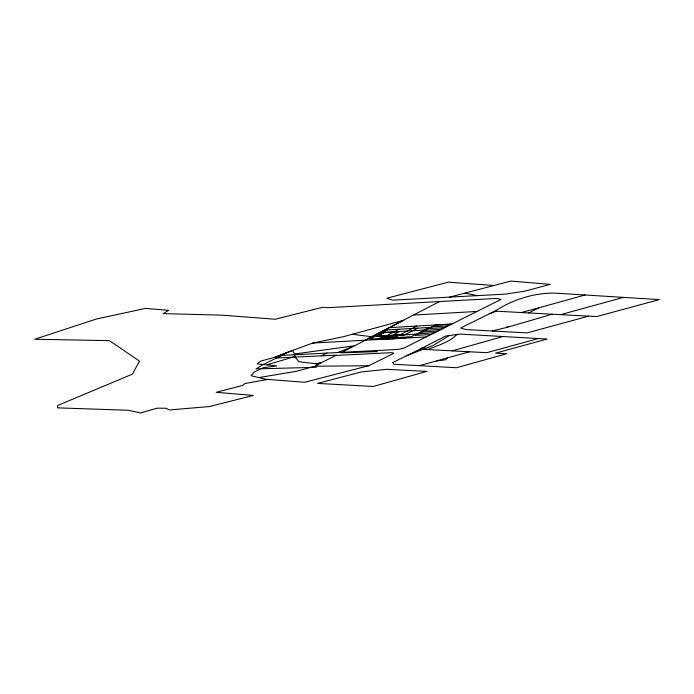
<?xml version="1.0" encoding="UTF-8"?>
<svg xmlns="http://www.w3.org/2000/svg" width="694" height="694" viewBox="0 0 694 694"><rect width="100%" height="100%" fill="white"/><g stroke="black" fill="none" stroke-linecap="round" stroke-linejoin="round"><path stroke-width="1.04" d="M276.672 357.965L282.337 355.363L293.944 354.808L295.401 356.404L295.106 357.219L298.993 361.756L316.49 363.769L320.845 362.91L336.469 355.137L276.672 357.965L263.243 364.497L256.077 368.861L260.987 368.774L254.342 371.993L251.037 375.697L265.915 379.262L304.588 382.281L368.618 365.738L393.828 353.324L391.928 352.647L335.844 355.441M419.922 349.186L445.695 336.061L459.844 334.074L547.15 339.036L495.525 353.151L506.603 353.767L456.565 367.733L394.019 364.246L392.535 362.65L419.922 349.186L486.728 352.691L538.414 338.551M552.216 314.2L508.459 326.995L492.263 330.995M456.956 334.482C448.94 342.437 437.532 345.612 427.235 349.576M316.794 365.322L316.108 363.838L320.845 362.91L315.44 366.206L310.504 367.447L316.299 367.195L315.44 366.206L368.618 365.738M282.337 355.363L286.561 352.639L312.777 343.044L343.547 336.668L403.561 320.298L341.049 352.847L377.293 351.615L375.376 350.574M449.191 335.566L433.646 345.239L406.354 355.822M494.831 311.112L496.106 310.4C513.638 299.418 533.478 293.042 554.22 293.076L659.3 299.6L596.614 316.594L494.831 311.112L460.582 328.036L465.891 329.563L527.136 332.894L588.59 316.16M338.195 352.439L354.105 345.838L294.568 353.983L293.944 354.808L398.252 349.412L403.639 348.232L501.059 299.383L496.739 298.42L327.594 307.685L322.693 307.269L275.24 319.24L221.898 315.154L163.22 313.627L168.633 310.331L145.567 308.388L96.466 319.006L34.7 339.245L109.435 340.641L139.485 361.166L132.407 374.144L57.741 405.452L57.524 407.855L128.095 410.249L140.656 412.939L157.113 408.176L165.935 408.237L169.457 409.954L209.588 406.537L253.336 395.433L216.198 392.301L242.423 385.508L244.939 383.53L267.789 379.41M364.827 340.251L439.961 301.352M384.476 335.696L377.9 339.114L393.463 338.221M399.033 329.242L386.142 335.957L404.819 334.872L417.701 328.158M392.787 335.211L399.362 331.784L383.808 332.686L377.232 336.113L400.03 334.794M392.388 338.776L416.808 326.05M435.476 324.966L415.489 335.384L431.095 334.551M585.033 294.985L538.804 307.841L528.785 312.933M321.296 355.901L327.03 353.038M259.183 377.519L296.624 371.264L310.556 367.456L260.927 368.774L263.434 367.673L276.759 365.912L257.04 363.873L260.588 361.132L275.371 357.106L292.599 350.461L294.62 353.992M275.371 357.106L286.622 352.647M489.487 313.757L496.331 311.19M295.401 356.404L267.155 364.758M452.15 350.878L502.846 336.547M560.587 314.651L623.594 297.379M419.315 365.66L469.552 351.789M521.255 312.534L538.804 307.841M449.721 297.101L510.888 281.061L550.186 284.358L524.907 291.168L505.293 294.135L392.795 300.146L386.758 298.238L448.359 282.154L493.963 285.503M506.629 327.004L509.561 326.232M436.465 360.923L445.669 359.804L447.37 357.913M414.006 315.041L477.012 311.45M389.273 327.646L452.115 324.003M435.138 325.148L450.692 324.245L434.262 332.808L418.699 333.71M431.85 326.857L447.404 325.954M428.562 328.574L444.117 327.672M424.147 330.049L384.467 332.339L376.486 336.46L416.261 334.152M425.275 330.283L440.837 329.381M421.987 332.001L437.55 331.099M381.188 337.405L396.751 336.503M312.777 343.044L426.29 336.954M385.404 339.14L405.695 338.073M421.119 348.188L425.786 348.067M352.361 334.265L371.889 336.772M464.928 293.189L477.489 295.627M387.703 329.893L370.058 339.088L411.386 336.703L429.031 327.499L387.703 329.893M426.897 371.377L373.242 386.48L317.609 383.4L361.114 371.975L386.515 369.303L426.897 371.377"/></g></svg>
